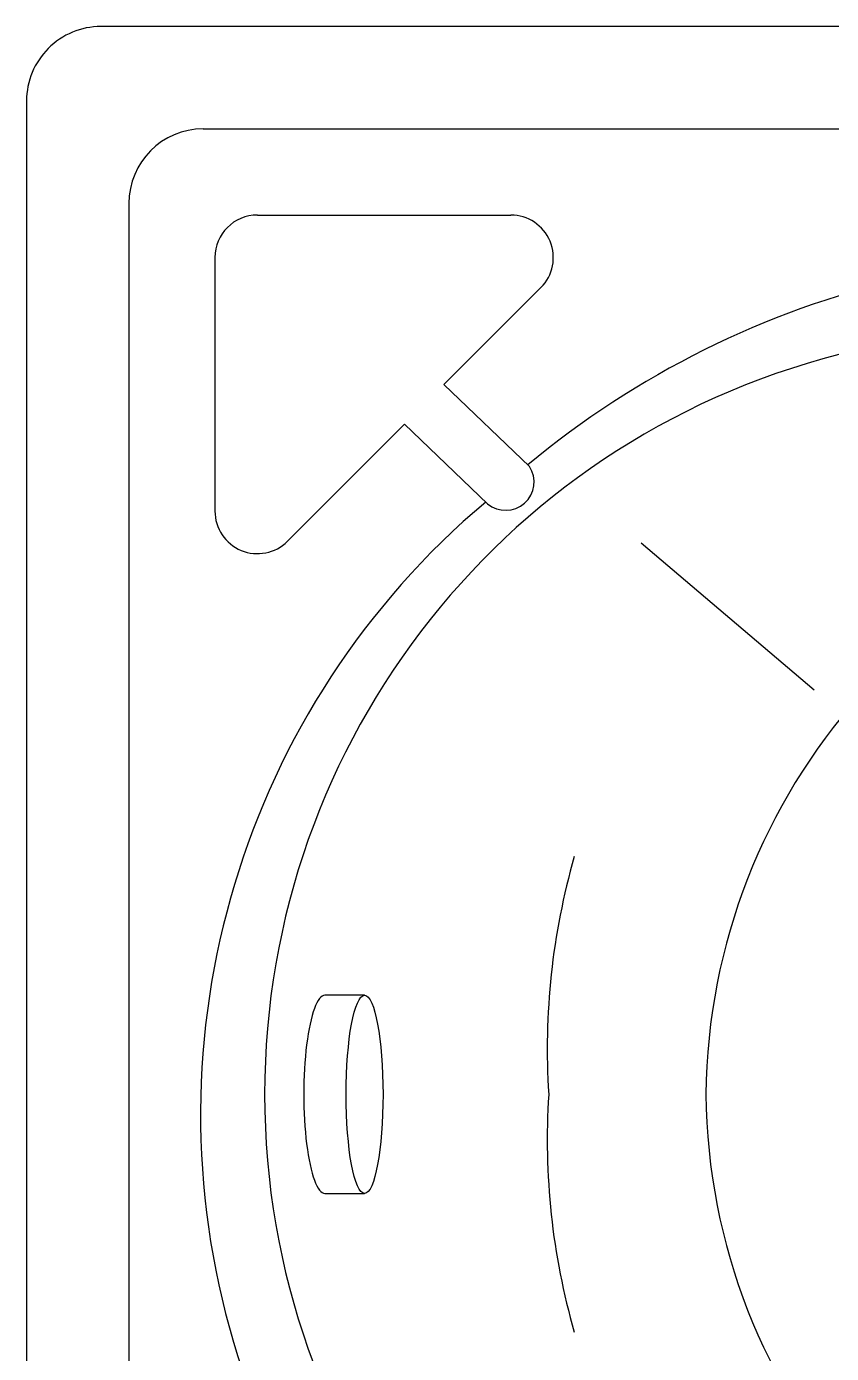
# Model space of a CAD drawing. Header units: millimetres. Extents: x -1086.49 to -1084.89, y 2265.8 to 2266.55.
# Drawn here: x -1086.4931 to -1086.2103, y 2266.0797 to 2266.5457 of the extents above; entities that cross this region are included whole.
import ezdxf

# ---------------------------------------------------------------- set-up
doc = ezdxf.new("R2010")
doc.units = ezdxf.units.MM
doc.header["$LTSCALE"] = 10
doc.layers.add('jacuzzi', color=1, linetype='Continuous')
doc.layers.add('LCOTA02', color=1, linetype='Continuous')

msp = doc.modelspace()

# ---------------------------------------------------------------- linework, layer by layer
at = {"layer": 'jacuzzi'}
for p, q in [((-1086.431025801945, 2266.509702392717), (-1085.693124578415, 2266.509702392717)), ((-1086.457159611366, 2266.483568583296), (-1086.457159611366, 2265.857766136246)), ((-1086.411991159978, 2266.479467546712), (-1086.322945941664, 2266.479467546712)), ((-1086.426924765361, 2266.464533941329), (-1086.426924765361, 2266.375488723015)), ((-1086.346434229725, 2266.419926346), (-1086.31238628803, 2266.453974287695)), ((-1086.346434229725, 2266.419926346), (-1086.316345770674, 2266.391137323912)), ((-1086.401431506343, 2266.364929069381), (-1086.360335095858, 2266.406025479866)), ((-1086.360335095858, 2266.406025479866), (-1086.331091592555, 2266.378044922234)), ((-1086.27715956369, 2266.364340206097), (-1086.216398040101, 2266.312705705309))]:
    msp.add_line(p, q, dxfattribs=at)
at = {"layer": 'jacuzzi', "color": 3}
msp.add_lwpolyline([(-1086.493124578424, 2266.519533550354), (-1086.493124578424, 2265.821801169188, 0.414213562373095), (-1086.466990769003, 2265.795667359767), (-1084.919258387828, 2265.795667359767, 0.414213562373095), (-1084.893124578407, 2265.821801169188), (-1084.893124578407, 2266.519533550354, 0.414213562373095), (-1084.919258387828, 2266.545667359776), (-1086.466990769003, 2266.545667359776, 0.4142135623781917)], format="xyb", close=True, dxfattribs=at)
at = {"layer": 'jacuzzi'}
for centre, radius, start, end in [((-1086.431025801945, 2266.483568583296), 0.02613380942080807, 90, 180), ((-1086.411991159978, 2266.464533941329), 0.0149336053833189, 90, 180), ((-1086.322945941664, 2266.464533941329), 0.0149336053833189, 315, 90), ((-1086.112659348157, 2266.145667359771), 0.3198522611074978, 103.1628050880237, 129.7034268441925), ((-1086.141345457763, 2266.170667359771), 0.2681135448452557, 103.0696924534777, 256.9303075465223), ((-1086.32476907527, 2266.385774169402), 0.009985764197613321, 230.7168644651611, 32.48508401423596), ((-1086.150600326567, 2266.163409366902), 0.2813630651625511, 130.0816130310496, 262.8756810678939), ((-1086.040742984334, 2266.168681807332), 0.2136372532638353, 97.50024904453116, 179.4674832647765), ((-1086.411991159978, 2266.375488723015), 0.0149336053833189, 180, 315), ((-1086.066748225962, 2266.186800692739), 0.2433949339894938, 163.9325645559057, 183.800613714327), ((-1086.066748225962, 2266.154534026804), 0.2433949339894938, 176.199386285673, 196.0674354440943), ((-1086.040742984334, 2266.172652912211), 0.213637253263835, 180.5325167352234, 262.4997509554688)]:
    msp.add_arc(centre, radius, start, end, dxfattribs=at)
at = {"layer": 'LCOTA02'}
for p, q in [((-1086.37433898565, 2266.205481792357), (-1086.388275304773, 2266.205481792357)), ((-1086.388275304773, 2266.135852927187), (-1086.37433898565, 2266.135852927187))]:
    msp.add_line(p, q, dxfattribs=at)
msp.add_ellipse((-1086.388275304773, 2266.170667359771), major_axis=(-6.395096302238663e-18, -0.03481443258495585), ratio=0.2131837287456353, start_param=3.141592653589792, end_param=6.283185307179586, dxfattribs=at)
msp.add_ellipse((-1086.37433898565, 2266.170667359771), major_axis=(8.526795069651553e-18, 0.03481443258495586), ratio=0.186255241609695, dxfattribs=at)

doc.saveas('drawing.dxf')
